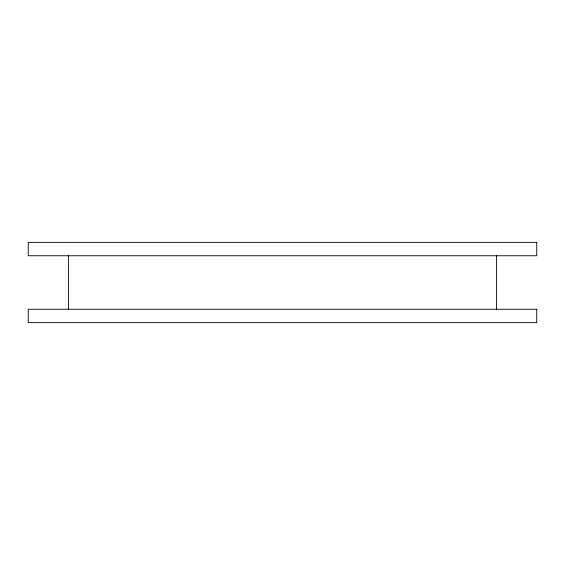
<?xml version="1.0" encoding="UTF-8"?>
<svg xmlns="http://www.w3.org/2000/svg" width="565" height="565" viewBox="0 0 565 565"><rect width="100%" height="100%" fill="white"/><g stroke="black" fill="none" stroke-linecap="round" stroke-linejoin="round"><path stroke-width="0.85" d="M496.607 255.74L496.607 309.26M68.393 255.74L68.393 309.26M536.75 242.357L28.25 242.357L28.25 255.74L536.75 255.74L536.75 242.357M536.75 309.26L28.25 309.26L28.25 322.643L536.75 322.643L536.75 309.26"/></g></svg>
